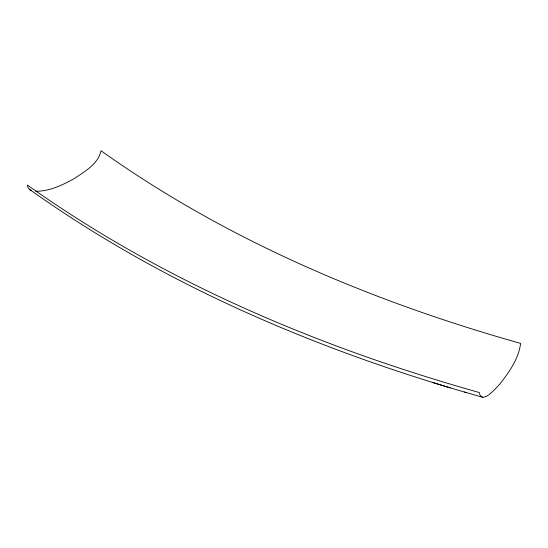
<?xml version="1.0" encoding="UTF-8"?>
<svg xmlns="http://www.w3.org/2000/svg" width="548" height="548" viewBox="0 0 548 548"><rect width="100%" height="100%" fill="white"/><g stroke="black" fill="none" stroke-linecap="round" stroke-linejoin="round"><path stroke-width="0.82" d="M482.665 397.259C322.382 352.152 166.133 286.631 29.982 189.711L28.017 187.656L27.4 185.039C163.311 281.823 319.258 347.425 479.301 392.532C481.555 405.582 496.481 387.648 499.947 383.915C509.202 372.003 518.703 358.728 520.6 343.391C372.01 301.516 227.215 240.599 101.031 150.741C98.222 163.962 84.741 171.503 74.343 178.518C62.499 185.135 49.491 191.368 35.634 191.266M432.304 382.388L450.305 387.874M464.457 392.032L466.423 392.628M29.982 189.711L31.51 190.457"/></g></svg>
